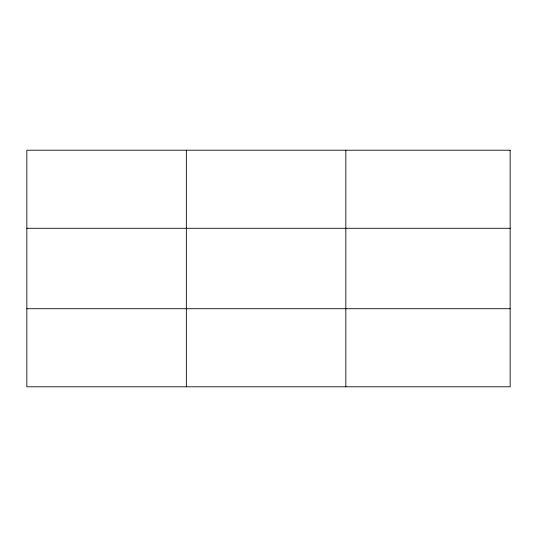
<?xml version="1.0" encoding="UTF-8"?>
<svg xmlns="http://www.w3.org/2000/svg" width="537" height="537" viewBox="0 0 537 537"><rect width="100%" height="100%" fill="white"/><g stroke="black" fill="none" stroke-linecap="round" stroke-linejoin="round"><path stroke-width="0.81" d="M186.339 150.206L186.339 386.794M345.828 150.206L345.828 386.794M26.85 228.279L510.15 228.279M26.85 308.721L510.15 308.721M510.15 150.206L510.15 386.794L26.85 386.794L26.85 150.206L510.15 150.206"/></g></svg>
